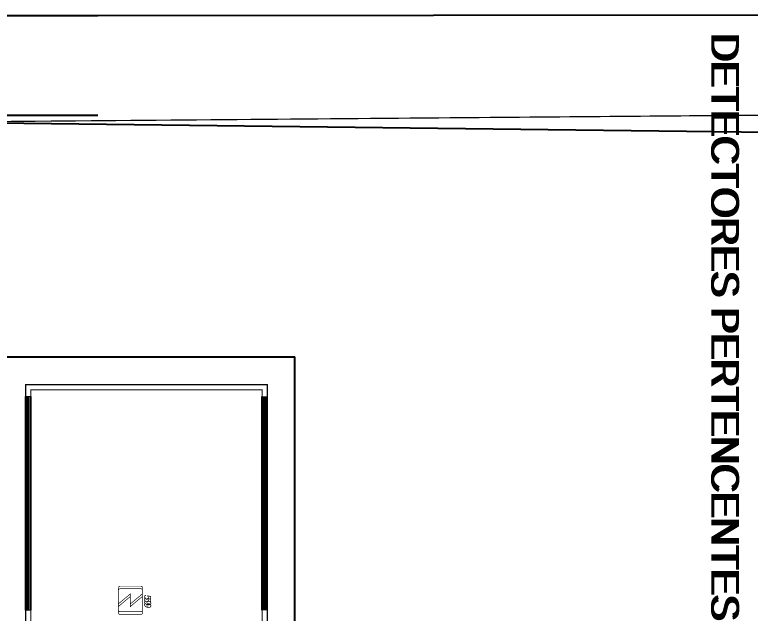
# Model space of a CAD drawing. Header units: metres. Extents: x -331 to 2982, y 362 to 2539.
# Drawn here: x 2846.95 to 2868.26, y 1439.37 to 1456.71 of the extents above; entities that cross this region are included whole.
import ezdxf

# ---------------------------------------------------------------- set-up
doc = ezdxf.new("R2010")
doc.units = ezdxf.units.M
doc.layers.get('0').update_dxf_attribs({"color": 251})
for name, color, linetype in [('DET. FUMAÇA', 1, 'Continuous'), ('Div', 251, 'Continuous'), ('Pis', 251, 'Continuous')]:
    doc.layers.add(name, color=color, linetype=linetype)
doc.styles.get("Standard").update_dxf_attribs({"font": 'arial.ttf', "height": 0.3})

# ---------------------------------------------------------------- blocks, each defined once
blk = doc.blocks.new('Detector de fumaça')
at = {"layer": 'DET. FUMAÇA', "linetype": 'Continuous', "lineweight": 15, "const_width": 0.01870277497772515}
blk.add_lwpolyline([(774.59948291868, 539.8157648447526), (775.2490596285452, 539.8157648447526, -0.414213562373095), (775.2958165659895, 539.7690079073084), (775.2958165659895, 539.1669315525518, -0.414213562373095), (775.2490596285452, 539.1201746151075), (774.59948291868, 539.1201746151075, -0.414213562373095), (774.5527259812357, 539.1669315525518), (774.5527259812357, 539.7690079073084, -0.414213562373095)], format="xyb", close=True, dxfattribs=at)
blk.add_lwpolyline([(774.7729620717275, 539.8157648447526), (775.0644559117889, 539.46796972993), (774.7729620717275, 539.46796972993), (775.0644559117889, 539.1201746151075)], dxfattribs=at)

msp = doc.modelspace()

# ---------------------------------------------------------------- linework, layer by layer
at = {"lineweight": 0}
msp.add_lwpolyline([(2692.518349330812, 1267.280830505988), (2886.962275347707, 1268.097100187218, 0.4142216660946105), (2891.9626645151, 1273.082959709063, 0.0006794350110350167), (2891.975231248996, 1306.700955812731), (2900.166896754641, 1306.700955816218), (2900.766896755088, 1306.700955816474), (2900.766896754705, 1305.727290173056, 0.7427886167569143), (2904.471166908942, 1304.87191986944), (2905.780785288863, 1308.261871982361), (2912.681983326952, 1330.969869122674), (2930.66162161958, 1369.787731902752), (2936.382811443542, 1381.537735187096), (2959.535111235753, 1425.136631832215), (2972.497780465101, 1447.640705523976), (2973.386371233431, 1449.183359415588), (2974.617515654837, 1451.303256367882, 0.5776208198366205), (2973.154628530816, 1453.859429808981), (2919.447994033468, 1453.786056282588), (2871.128480533539, 1453.81523832783), (2844.526149366137, 1453.595598763779), (2835.976149366138, 1453.543721808454), (2739.48963433285, 1452.840728792093)], format="xyb", dxfattribs=at)
msp.add_lwpolyline([(2847.266001174505, 1445.994926085632), (2854.266001174502, 1445.994926085629), (2854.266001174502, 1438.461973351952), (2855.342442184163, 1437.385532342293), (2856.793360674334, 1437.385532342287), (2858.746359239817, 1435.460818048066), (2858.746359239818, 1433.981615286642), (2859.822800249477, 1432.905174276983), (2867.356227118455, 1432.905174276983), (2867.356227118461, 1425.905174276987), (2856.255752983162, 1425.905174276983), (2856.255752983161, 1427.039799967896), (2852.455752983161, 1427.039799967896), (2852.45575298316, 1428.733733950715), (2850.094560848248, 1431.094926085632), (2848.400626865419, 1431.094926085634), (2848.400626865419, 1434.894926085632), (2847.266001174505, 1434.894926085632)], close=True, dxfattribs=at)
at = {"layer": 'Pis'}
for p, q in [((2849.355089241928, 1456.672424079479), (2814.748745390171, 1456.667726493093)), ((2883.970792026729, 1456.708697068071), (2849.355089241928, 1456.672424079479)), ((2849.355480183217, 1453.792424106013), (2814.750300386445, 1453.787726677639)), ((2844.526149366141, 1453.595598763776), (2869.212049622539, 1453.300423337623)), ((2846.46600117451, 1446.79492608563), (2855.066001174506, 1446.794926085625)), ((2855.066001174506, 1438.793344201851), (2855.066001174506, 1446.794926085625)), ((2847.266001174506, 1439.461973351952), (2847.266001174516, 1445.645400220931)), ((2847.331001174512, 1439.461973351949), (2847.331001174518, 1445.645400220928)), ((2847.351001174521, 1439.461973351949), (2847.351001174516, 1445.645400220928)), ((2847.416001174508, 1439.461973351952), (2847.416001174515, 1445.645400220931)), ((2854.116001174505, 1439.461973351949), (2854.116001174501, 1445.645400220928)), ((2854.181001174496, 1439.461973351949), (2854.181001174501, 1445.645400220928)), ((2854.201001174504, 1439.461973351949), (2854.201001174499, 1445.645400220928)), ((2854.266001174504, 1439.461973351949), (2854.266001174499, 1445.645400220928))]:
    msp.add_line(p, q, dxfattribs=at)
at = {"layer": 'Pis', "const_width": 0.03}
msp.add_lwpolyline([(2692.518349330812, 1267.280830505988), (2886.962275347707, 1268.097100187218, 0.4142216660946105), (2891.9626645151, 1273.082959709063, 0.0006794350110350167), (2891.975231248996, 1306.700955812732), (2900.166896754641, 1306.700955816219), (2900.766896755088, 1306.700955816474), (2900.766896754705, 1305.727290173056, 0.7427886167569143), (2904.471166908942, 1304.87191986944), (2905.780785288863, 1308.261871982361), (2912.681983326952, 1330.969869122674), (2930.66162161958, 1369.787731902753), (2936.382811443542, 1381.537735187096), (2959.535111235753, 1425.136631832215), (2972.497780465101, 1447.640705523977), (2973.386371233431, 1449.183359415588), (2974.617515654837, 1451.303256367882, 0.5776208198366205), (2973.154628530816, 1453.859429808982), (2919.447994033468, 1453.786056282589), (2871.128480533539, 1453.815238327831), (2844.526149366137, 1453.595598763779), (2835.976149366138, 1453.543721808453), (2739.48963433285, 1452.840728792093)], format="xyb", dxfattribs=at)
for points in [[(2847.266001174505, 1445.994926085632), (2854.266001174502, 1445.99492608563), (2854.266001174502, 1438.461973351953), (2855.342442184163, 1437.385532342294), (2856.793360674334, 1437.385532342287), (2858.746359239817, 1435.460818048066), (2858.746359239818, 1433.981615286642), (2859.822800249477, 1432.905174276983), (2867.356227118455, 1432.905174276983), (2867.356227118461, 1425.905174276988), (2856.255752983162, 1425.905174276983), (2856.255752983161, 1427.039799967896), (2852.455752983161, 1427.039799967897), (2852.45575298316, 1428.733733950715), (2850.094560848248, 1431.094926085632), (2848.400626865419, 1431.094926085635), (2848.400626865419, 1434.894926085632), (2847.266001174505, 1434.894926085632)], [(2854.116001174508, 1445.844926085627), (2854.116001174501, 1445.645400220927), (2854.266001174499, 1445.645400220928), (2854.266001174504, 1445.994926085627), (2847.266001174509, 1445.99492608563), (2847.266001174509, 1445.645400220932), (2847.416001174508, 1445.645400220932), (2847.416001174508, 1445.844926085627)], [(2848.550626865428, 1434.19492608564), (2848.550626865422, 1434.894926085629), (2848.650626865423, 1434.894926085631), (2848.650626865423, 1435.044926085628), (2847.416001174507, 1435.04492608563), (2847.416001174508, 1439.461973351952), (2847.266001174509, 1439.461973351952), (2847.266001174509, 1434.894926085629), (2848.400626865423, 1434.894926085629), (2848.400626865419, 1434.19492608564)], [(2855.205310149807, 1437.31053234229), (2854.689080794073, 1436.794302986558), (2854.795146811249, 1436.688236969381), (2855.342442184166, 1437.235532342291), (2855.542442184158, 1437.235532342274), (2855.542442184159, 1437.385532342289), (2855.342442184167, 1437.385532342291), (2854.266001174506, 1438.46197335195), (2854.266001174504, 1439.461973351949), (2854.116001174504, 1439.461973351948), (2854.116001174505, 1438.399841317595)]]:
    msp.add_lwpolyline(points, close=True, dxfattribs=at)

# ---------------------------------------------------------------- block references
at = {"layer": 'DET. FUMAÇA', "linetype": 'Continuous', "lineweight": 0, "rotation": 270}
for p in [(2310.834173968904, 2214.706766550917), (2310.834173968904, 2214.630766550917)]:
    msp.add_blockref('Detector de fumaça', p, dxfattribs=at)

# ---------------------------------------------------------------- texts
at = {"layer": 'Div', "color": 230, "linetype": 'Continuous', "lineweight": 0, "char_height": 0.8, "attachment_point": 1, "rotation": 270}
for insert in [(2867.934277561478, 1456.205186089675), (2867.934277561478, 1456.129186089675)]:
    msp.add_mtext_dynamic_manual_height_columns('DETECTORES PERTENCENTES AO LAÇO 1', width=27.20387505224335, gutter_width=2.5, heights=[0], dxfattribs=dict(at, insert=insert))
at = {"layer": 'Div', "color": 3, "linetype": 'Continuous', "lineweight": 0, "char_height": 0.2, "attachment_point": 1, "rotation": 270}
for insert in [(2850.901571042647, 1439.907495079672), (2850.901571042647, 1439.831495079672)]:
    msp.add_mtext_dynamic_manual_height_columns('{\\fArial|b0|i1|c0|p34;59}', width=13.3188035564217, gutter_width=2.5, heights=[0], dxfattribs=dict(at, insert=insert))

doc.saveas('drawing.dxf')
